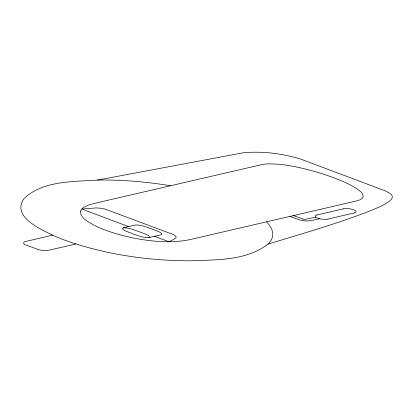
<?xml version="1.0" encoding="UTF-8"?>
<svg xmlns="http://www.w3.org/2000/svg" width="413" height="413" viewBox="0 0 413 413"><rect width="100%" height="100%" fill="white"/><g stroke="black" fill="none" stroke-linecap="round" stroke-linejoin="round"><path stroke-width="0.62" d="M97.576 180.073L243.618 152.702C262.709 151.096 282.084 153.455 300.401 158.995L385.277 190.863L390.099 193.506A22.214 6.603 6.9 0 1 391.942 195.406C393.29 197.775 390.889 200.083 389.139 201.389C383.713 205.328 377.41 207.816 371.277 210.418C337.545 223.624 302.652 233.557 268.022 244.073C246.138 260.99 216.128 259.7 189.866 260.815C151.354 260.727 112.723 255.482 75.93 243.954A126.739 37.691 6.9 0 1 52.642 235.209C40.386 228.967 11.259 216.66 24.026 198.545C43.179 180.414 73.008 181.844 97.576 180.073A126.739 37.691 6.9 0 1 170.419 185.747M123.043 227.883C120.018 230.103 131.876 232.927 133.007 233.903C138.149 235.534 143.414 238.079 148.928 237.604L161.225 234.749C164.426 232.746 152.702 229.752 151.772 228.926C146.465 227.222 141.034 224.564 135.335 225.028L123.043 227.883C128.649 227.413 133.993 230.015 139.222 231.683C140.275 232.571 152.123 235.56 148.928 237.604M52.642 235.209L26.355 241.311C22.39 241.3 23.066 244.904 26.546 245.198L38.729 249.689L42.126 250.402L45.461 250.583L49.405 250.108L75.93 243.954M317.039 214.961L343.28 208.87M315.826 217.145L305.651 219.262A4.342 1.291 6.9 0 1 305.14 219.272A3.17 0.945 6.9 0 1 302.843 218.998M319.548 218.684L312.409 220.341C307.489 221.497 302.254 221.001 297.546 219.215L290.014 216.391M327.937 219.055L354.178 212.963M302.832 218.978L293.498 215.581M128.588 226.598L81.805 209.03L96.214 207.915L100.793 208.25L105.387 209.2L171.762 233.99C173.656 234.403 178.447 236.959 174.942 238.735L168.984 241.765L154.477 236.319M266.545 221.838A126.739 37.691 6.9 0 1 268.022 244.073M343.234 208.854A7.372 2.194 6.9 0 1 353.605 209.783A7.372 2.194 6.9 0 1 354.225 212.979M327.984 219.071A7.372 2.194 6.9 0 1 317.612 218.141A7.372 2.194 6.9 0 1 316.993 214.946M80.514 211.611C80.649 218.554 88.532 221.858 93.637 224.966A81.862 24.341 6.9 0 0 119.321 234.605C132.083 238.146 145.185 240.49 158.396 241.414A49.622 14.754 6.9 0 0 175.892 241.548L184.033 240.717L190.135 239.571L356.13 201.043L359.609 199.964A27.243 8.1 6.9 0 0 362.268 198.286C364.782 195.55 361.442 192.19 359.274 190.522C354.137 186.521 348.169 183.775 342.248 181.157A125.02 37.18 6.9 0 0 318.779 172.717C301.975 167.864 284.634 163.46 267.015 163.93A22.71 6.753 6.9 0 0 262.802 164.374L94.009 203.48L88.81 204.962L84.154 207.104A49.519 14.723 6.9 0 0 80.509 211.611"/></g></svg>
